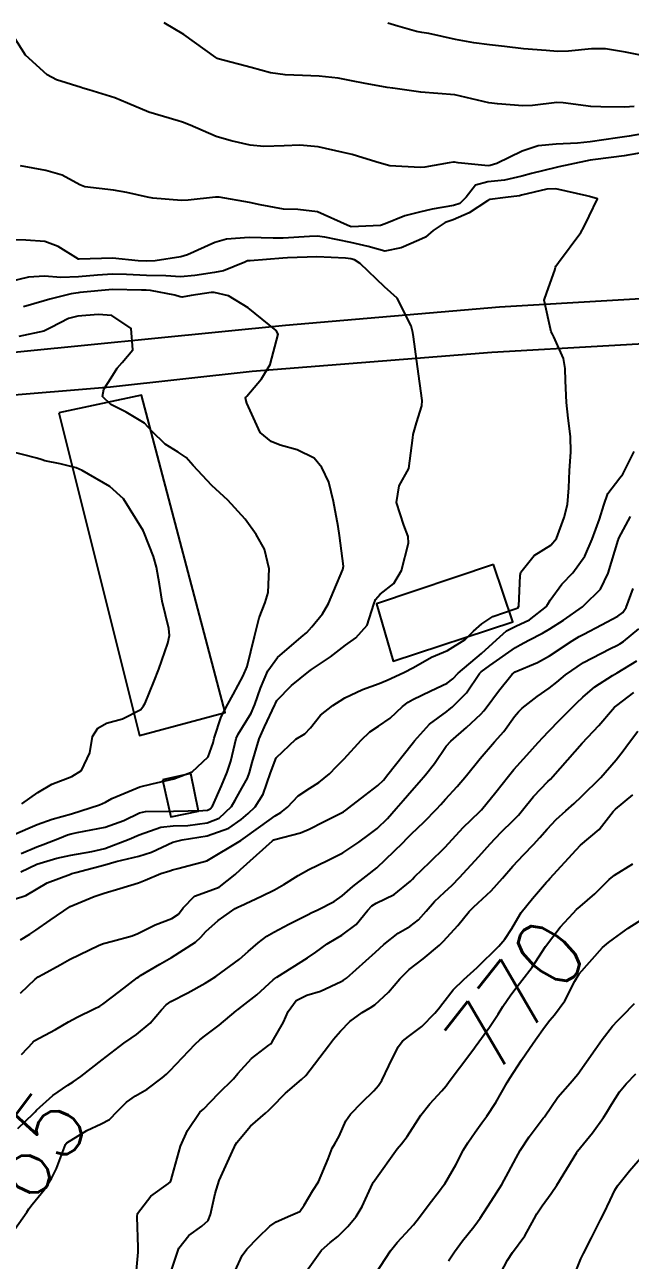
# Model space of a CAD drawing. Header units: metres. Extents: x 318500 to 325275, y 7408834 to 7428799.
# Drawn here: x 322217.8 to 322253.4, y 7422514.9 to 7422587.5 of the extents above; entities that cross this region are included whole.
import ezdxf
from ezdxf.enums import TextEntityAlignment as Align

# ---------------------------------------------------------------- set-up
doc = ezdxf.new("R2010")
doc.units = ezdxf.units.M
doc.header["$MEASUREMENT"] = 0
for name, color, linetype in [('Cotas', 45, 'Continuous'), ('Curvas de Nivel 1m', 11, 'Continuous'), ('Curvas de Nivel 5m', 15, 'Continuous'), ('Edificações', 30, 'Continuous'), ('Vias Primárias', 230, 'Continuous'), ('Vias Secundárias', 230, 'Continuous')]:
    doc.layers.add(name, color=color, linetype=linetype)
doc.styles.add('Style-STANDARD', font='STANDARD.shx')

msp = doc.modelspace()

# ---------------------------------------------------------------- linework, layer by layer
at = {"layer": 'Curvas de Nivel 1m', "flags": 128}
for points, elevation in [([(322253.615, 7422582.732), (322253.071, 7422582.694), (322251.655, 7422582.717), (322251.071, 7422582.737), (322249.455, 7422582.954), (322249.074, 7422582.973), (322247.638, 7422582.788), (322247.071, 7422582.776), (322245.577, 7422582.877), (322245.073, 7422582.949), (322243.08, 7422583.42), (322241.082, 7422583.581), (322239.419, 7422583.799), (322239.084, 7422583.855), (322237.697, 7422584.102), (322237.087, 7422584.219), (322236.205, 7422584.393), (322235.09, 7422584.52), (322234.114, 7422584.559), (322233.09, 7422584.592), (322232.237, 7422584.708), (322231.094, 7422585.018), (322229.158, 7422585.541), (322229.1, 7422585.556), (322229.07, 7422585.571), (322229.016, 7422585.601), (322227.12, 7422586.963), (322225.963, 7422587.648)], 764), ([(322254.891, 7422581.262), (322253.332, 7422580.993), (322253.047, 7422580.946), (322252.652, 7422580.892), (322251.043, 7422580.657), (322250.288, 7422580.567), (322249.042, 7422580.515), (322247.971, 7422580.421), (322247.037, 7422580.105), (322245.547, 7422579.382), (322245.161, 7422579.255), (322245.028, 7422579.248), (322243.261, 7422579.417), (322243.062, 7422579.452), (322243.03, 7422579.456), (322242.99, 7422579.46), (322242.742, 7422579.423), (322241.3, 7422579.163), (322241.026, 7422579.143), (322239.247, 7422579.246), (322239.027, 7422579.296), (322238.42, 7422579.479), (322237.349, 7422579.811), (322237.034, 7422579.9), (322236.512, 7422580.028), (322235.038, 7422580.354), (322233.953, 7422580.451), (322233.039, 7422580.418), (322231.842, 7422580.378), (322231.033, 7422580.462), (322229.913, 7422580.715), (322229.041, 7422580.973), (322227.497, 7422581.623), (322227.053, 7422581.813), (322226.793, 7422581.895), (322225.061, 7422582.388), (322223.812, 7422582.929), (322223.074, 7422583.248), (322221.535, 7422583.703), (322221.183, 7422583.81), (322221.081, 7422583.842), (322219.647, 7422584.293), (322219.088, 7422584.587), (322217.817, 7422585.753), (322217.116, 7422586.856)], 763), ([(322254.264, 7422580.042), (322253.035, 7422579.83), (322251.348, 7422579.62), (322251.033, 7422579.577), (322249.834, 7422579.328), (322249.186, 7422579.179), (322249.027, 7422579.147), (322247.586, 7422578.79), (322247.019, 7422578.635), (322245.993, 7422578.398), (322245.014, 7422578.304), (322244.297, 7422578.114), (322243.743, 7422577.409), (322243.375, 7422577.034), (322242.992, 7422576.902), (322241.731, 7422576.691), (322240.986, 7422576.511), (322240.14, 7422576.295), (322238.975, 7422575.823), (322238.709, 7422575.739), (322236.972, 7422575.655), (322236.731, 7422575.745), (322234.985, 7422576.541), (322233.841, 7422576.683), (322232.987, 7422576.701), (322231.611, 7422576.95), (322230.992, 7422577.078), (322229.203, 7422577.392), (322228.997, 7422577.405), (322227.39, 7422577.228), (322226.994, 7422577.209), (322225.309, 7422577.341), (322224.996, 7422577.39), (322223.78, 7422577.672), (322223.001, 7422577.815), (322221.31, 7422578.012), (322221.004, 7422578.123), (322219.977, 7422578.692), (322219.012, 7422578.967), (322217.519, 7422579.251)], 762), ([(322216.442, 7422535.889), (322217.838, 7422536.35), (322218.455, 7422536.714), (322219.091, 7422537.093), (322220.468, 7422537.599), (322220.547, 7422537.631), (322220.776, 7422537.705), (322222.475, 7422538.155), (322223.146, 7422538.339), (322224.48, 7422538.663), (322225.229, 7422538.896), (322226.488, 7422539.476), (322227.035, 7422539.622), (322228.494, 7422539.857), (322229.781, 7422540.307), (322230.509, 7422540.822), (322230.914, 7422541.174), (322231.335, 7422541.568), (322231.791, 7422542.301), (322232.219, 7422543.555), (322232.559, 7422544.433), (322233.728, 7422545.533), (322234.243, 7422545.856), (322234.58, 7422546.212), (322235.164, 7422546.941), (322235.89, 7422547.507), (322236.325, 7422547.782), (322236.607, 7422547.964), (322237.633, 7422548.466), (322238.62, 7422548.802), (322239.084, 7422549.003), (322240.071, 7422549.448), (322240.633, 7422549.759), (322241.706, 7422550.363), (322242.643, 7422550.74), (322243.673, 7422551.405), (322244.163, 7422551.892), (322244.664, 7422552.315), (322245.311, 7422552.74), (322246.678, 7422553.22), (322246.777, 7422553.261), (322246.846, 7422553.358), (322246.915, 7422555.149), (322246.961, 7422555.357), (322247.741, 7422556.328), (322248.726, 7422556.951), (322249.049, 7422557.335), (322249.501, 7422558.577), (322249.705, 7422559.326), (322249.789, 7422560.311), (322249.816, 7422561.325), (322249.892, 7422562.415), (322249.874, 7422563.324), (322249.747, 7422564.406), (322249.652, 7422565.328), (322249.594, 7422566.594), (322249.57, 7422567.329), (322249.458, 7422567.914), (322248.889, 7422569.192), (322248.815, 7422569.341), (322248.748, 7422569.485), (322248.326, 7422571.346), (322248.478, 7422571.793), (322248.947, 7422573.112), (322248.998, 7422573.29), (322249.022, 7422573.339), (322249.176, 7422573.561), (322250.491, 7422575.317), (322250.659, 7422575.631), (322250.985, 7422576.292), (322251.467, 7422577.303), (322251.002, 7422577.448), (322250.83, 7422577.485), (322249.008, 7422577.898), (322248.477, 7422577.877), (322247.002, 7422577.508), (322246.879, 7422577.485), (322246.052, 7422577.374), (322245.132, 7422577.254), (322244.997, 7422577.193), (322243.912, 7422576.48), (322242.98, 7422576.076), (322242.495, 7422575.907), (322241.803, 7422575.432), (322241.346, 7422575.057), (322240.964, 7422574.881), (322239.921, 7422574.417), (322238.958, 7422574.232), (322237.975, 7422574.499), (322236.962, 7422574.738), (322235.433, 7422575.047), (322234.966, 7422575.108), (322234.531, 7422575.092), (322232.964, 7422574.996), (322232.391, 7422574.985), (322230.964, 7422575.019), (322229.631, 7422574.925), (322228.961, 7422574.726), (322227.345, 7422574.015), (322226.953, 7422573.886), (322225.438, 7422573.653), (322224.94, 7422573.639), (322224.45, 7422573.665), (322222.942, 7422573.819), (322220.979, 7422573.748), (322220.941, 7422573.753), (322219.73, 7422574.507), (322218.956, 7422574.787), (322217.83, 7422574.878), (322216.957, 7422574.882)], 761), ([(322217.562, 7422538.825), (322218.485, 7422539.216), (322218.859, 7422539.354), (322219.809, 7422539.717), (322220.288, 7422539.917), (322220.494, 7422539.979), (322220.849, 7422540.059), (322222.5, 7422540.364), (322223.606, 7422540.763), (322224.513, 7422541.216), (322224.869, 7422541.292), (322226.515, 7422541.303), (322228.25, 7422541.338), (322228.517, 7422541.367), (322228.682, 7422541.433), (322228.825, 7422541.597), (322229.336, 7422542.794), (322229.671, 7422543.589), (322229.893, 7422544.25), (322230.215, 7422545.584), (322230.319, 7422545.837), (322230.58, 7422546.24), (322231.091, 7422547.074), (322231.304, 7422547.569), (322231.64, 7422548.539), (322232.079, 7422549.558), (322232.638, 7422550.341), (322234.027, 7422551.529), (322234.361, 7422551.817), (322234.659, 7422552.139), (322235.289, 7422552.896), (322235.647, 7422553.51), (322235.949, 7422554.249), (322236.479, 7422555.502), (322236.514, 7422555.7), (322236.291, 7422557.504), (322236.209, 7422558.035), (322235.944, 7422559.508), (322235.652, 7422560.637), (322235.258, 7422561.515), (322234.795, 7422562.05), (322233.806, 7422562.541), (322232.803, 7422562.827), (322232.277, 7422563.03), (322231.629, 7422563.568), (322230.836, 7422565.285), (322230.763, 7422565.581), (322230.785, 7422565.637), (322230.842, 7422565.703), (322231.697, 7422566.728), (322232.209, 7422567.56), (322232.674, 7422569.339), (322232.559, 7422569.555), (322230.91, 7422570.885), (322229.749, 7422571.592), (322228.923, 7422571.786), (322228.736, 7422571.79), (322227.553, 7422571.62), (322227.024, 7422571.523), (322226.919, 7422571.541), (322226.599, 7422571.635), (322225.176, 7422571.909), (322224.923, 7422571.931), (322224.644, 7422571.941), (322222.923, 7422571.969), (322221.008, 7422571.796), (322220.921, 7422571.784), (322220.509, 7422571.716), (322219.244, 7422571.406), (322218.913, 7422571.302), (322217.706, 7422570.954)], 759), ([(322216.731, 7422539.756), (322217.948, 7422540.289), (322218.502, 7422540.526), (322219.388, 7422540.84), (322220.512, 7422541.153), (322222.172, 7422541.685), (322222.522, 7422541.842), (322222.892, 7422542.041), (322224.536, 7422542.734), (322225.271, 7422542.91), (322226.543, 7422543.196), (322227.614, 7422543.614), (322228.559, 7422544.497), (322228.851, 7422545.314), (322228.917, 7422545.597), (322229.335, 7422546.847), (322229.721, 7422547.589), (322230.034, 7422548.16), (322230.625, 7422549.267), (322230.715, 7422549.492), (322230.75, 7422549.578), (322230.858, 7422549.802), (322231.28, 7422551.571), (322231.562, 7422552.671), (322231.91, 7422553.562), (322232.089, 7422554.159), (322232.154, 7422555.558), (322231.866, 7422556.708), (322231.38, 7422557.57), (322230.743, 7422558.464), (322229.714, 7422559.59), (322228.773, 7422560.441), (322227.67, 7422561.617), (322227.259, 7422562.087), (322226.798, 7422562.407), (322226.032, 7422562.871), (322225.251, 7422563.653), (322224.817, 7422564.113), (322223.741, 7422564.756), (322222.833, 7422565.212), (322222.353, 7422565.687), (322222.424, 7422566.108), (322222.856, 7422566.78), (322223.2, 7422567.341), (322223.502, 7422567.674), (322224.121, 7422568.424), (322224.036, 7422569.669), (322222.901, 7422570.445), (322222.083, 7422570.511), (322220.9, 7422570.404), (322220.347, 7422570.27), (322219.319, 7422569.734), (322218.887, 7422569.516), (322217.43, 7422569.206)], 758), ([(322217.59, 7422541.744), (322218.53, 7422542.399), (322219.368, 7422542.892), (322220.544, 7422543.333), (322221.107, 7422543.702), (322221.592, 7422544.727), (322221.754, 7422545.692), (322222.076, 7422546.189), (322222.582, 7422546.483), (322223.524, 7422546.733), (322224.594, 7422547.277), (322224.764, 7422547.491), (322224.849, 7422547.656), (322225.364, 7422548.903), (322225.665, 7422549.644), (322226.192, 7422551.183), (322226.294, 7422551.635), (322226.256, 7422552.036), (322225.852, 7422553.642), (322225.691, 7422554.649), (322225.525, 7422555.648), (322225.343, 7422556.277), (322224.797, 7422557.659), (322224.732, 7422557.799), (322223.57, 7422559.672), (322222.771, 7422560.384), (322221.154, 7422561.335), (322220.787, 7422561.491), (322219.856, 7422561.724), (322218.956, 7422561.901), (322218.792, 7422561.954), (322218.475, 7422562.062), (322216.797, 7422562.494)], 757), ([(322217.529, 7422533.743), (322218.072, 7422534.078), (322218.419, 7422534.306), (322219.258, 7422534.892), (322220.44, 7422535.71), (322221.854, 7422536.283), (322222.452, 7422536.492), (322223.372, 7422536.751), (322224.462, 7422537.091), (322224.862, 7422537.248), (322225.781, 7422537.637), (322226.297, 7422537.807), (322226.472, 7422537.859), (322226.778, 7422537.93), (322228.478, 7422538.379), (322230.49, 7422539.58), (322231.65, 7422540.415), (322232.512, 7422541.026), (322232.836, 7422541.225), (322233.236, 7422541.539), (322233.853, 7422542.207), (322234.537, 7422542.666), (322235.07, 7422542.987), (322235.691, 7422543.509), (322236.121, 7422543.938), (322236.559, 7422544.382), (322237.566, 7422545.485), (322238.082, 7422545.972), (322238.582, 7422546.297), (322239.271, 7422546.779), (322240, 7422547.449), (322240.334, 7422547.714), (322240.606, 7422547.865), (322241.667, 7422548.376), (322242.621, 7422548.834), (322242.948, 7422549.092), (322243.261, 7422549.411), (322244.642, 7422550.579), (322245.526, 7422551.377), (322246.113, 7422551.913), (322246.662, 7422552.181), (322247.466, 7422552.554), (322248.458, 7422553.342), (322248.554, 7422553.469), (322248.686, 7422553.718), (322249.373, 7422554.657), (322250.006, 7422555.321), (322250.72, 7422556.293), (322251.146, 7422557.304), (322251.578, 7422558.467), (322251.836, 7422559.294), (322252.084, 7422559.977), (322252.784, 7422560.909), (322252.957, 7422561.109), (322253.041, 7422561.277), (322253.627, 7422562.447)], 762), ([(322217.516, 7422530.599), (322218.385, 7422531.423), (322218.555, 7422531.561), (322218.857, 7422531.725), (322219.846, 7422532.265), (322220.399, 7422532.588), (322222.143, 7422533.42), (322222.408, 7422533.518), (322222.942, 7422533.672), (322224.09, 7422533.979), (322224.417, 7422534.123), (322225.433, 7422534.632), (322226.43, 7422534.991), (322226.808, 7422535.251), (322227.082, 7422535.62), (322227.754, 7422536.306), (322228.454, 7422536.556), (322229.205, 7422536.843), (322230.149, 7422537.575), (322230.473, 7422537.867), (322232.354, 7422539.552), (322232.427, 7422539.615), (322232.491, 7422539.644), (322233.989, 7422540.036), (322234.501, 7422540.244), (322235.348, 7422540.671), (322236.517, 7422541.267), (322236.661, 7422541.355), (322236.844, 7422541.495), (322237.784, 7422542.229), (322238.54, 7422542.807), (322238.876, 7422543.134), (322239.136, 7422543.461), (322240.568, 7422545.265), (322240.642, 7422545.366), (322240.7, 7422545.439), (322241.589, 7422546.426), (322242.596, 7422547.167), (322242.742, 7422547.274), (322242.909, 7422547.415), (322243.76, 7422548.256), (322244.532, 7422549.391), (322244.631, 7422549.495), (322245.125, 7422549.873), (322246.646, 7422550.927), (322246.916, 7422551.088), (322247.422, 7422551.352), (322248.232, 7422551.769), (322248.66, 7422552.014), (322249.469, 7422552.526), (322250.576, 7422553.312), (322250.632, 7422553.359), (322250.681, 7422553.405), (322251.641, 7422554.351), (322252.101, 7422555.289), (322252.685, 7422557.236), (322252.7, 7422557.28), (322252.708, 7422557.303), (322252.731, 7422557.351), (322253.404, 7422558.62)], 763), ([(322217.573, 7422526.991), (322218.257, 7422527.731), (322218.294, 7422527.767), (322218.331, 7422527.795), (322219.586, 7422528.472), (322220.348, 7422528.917), (322220.854, 7422529.201), (322221.856, 7422529.688), (322222.194, 7422529.851), (322222.364, 7422529.959), (322223.335, 7422530.707), (322224.388, 7422531.498), (322224.473, 7422531.565), (322224.584, 7422531.648), (322225.719, 7422532.314), (322226.401, 7422532.699), (322227.806, 7422533.609), (322228.122, 7422533.897), (322228.419, 7422534.225), (322229.14, 7422534.878), (322230.149, 7422535.574), (322230.34, 7422535.673), (322230.442, 7422535.722), (322231.707, 7422536.302), (322232.457, 7422536.679), (322233.009, 7422536.995), (322233.86, 7422537.529), (322234.474, 7422537.883), (322235.583, 7422538.405), (322236.484, 7422538.865), (322237.425, 7422539.486), (322238.041, 7422539.933), (322238.502, 7422540.292), (322239.103, 7422540.87), (322239.621, 7422541.453), (322240.034, 7422541.941), (322240.536, 7422542.525), (322240.973, 7422543.006), (322241.344, 7422543.432), (322241.872, 7422544.111), (322242.567, 7422545.13), (322242.83, 7422545.416), (322243.765, 7422546.219), (322244.594, 7422547.007), (322244.778, 7422547.206), (322244.923, 7422547.385), (322245.636, 7422548.353), (322246.442, 7422549.363), (322246.631, 7422549.495), (322247.935, 7422550.049), (322248.641, 7422550.445), (322249.983, 7422551.32), (322250.395, 7422551.573), (322250.656, 7422551.718), (322251.707, 7422552.252), (322252.672, 7422552.769), (322252.964, 7422552.988), (322253.159, 7422553.275), (322253.567, 7422554.401)], 764), ([(322217.191, 7422516.739), (322217.901, 7422517.734), (322218.015, 7422517.92), (322218.207, 7422518.175), (322218.906, 7422519.037), (322219.34, 7422519.719), (322219.645, 7422520.307), (322220.165, 7422521.711), (322220.197, 7422521.765), (322220.252, 7422521.813), (322221.421, 7422522.534), (322222.269, 7422522.92), (322222.759, 7422523.186), (322223.225, 7422523.666), (322223.747, 7422524.199), (322224.294, 7422524.562), (322224.972, 7422524.971), (322225.851, 7422525.635), (322226.101, 7422525.843), (322226.314, 7422526.037), (322227.802, 7422527.608), (322228.071, 7422527.867), (322228.337, 7422528.071), (322229.216, 7422528.718), (322230.212, 7422529.572), (322230.295, 7422529.637), (322230.362, 7422529.684), (322231.426, 7422530.508), (322232.388, 7422531.388), (322232.478, 7422531.459), (322232.608, 7422531.547), (322234.402, 7422532.685), (322234.895, 7422533.025), (322235.569, 7422533.508), (322236.09, 7422533.828), (322236.418, 7422534.01), (322237.265, 7422534.65), (322237.958, 7422535.477), (322238.185, 7422535.733), (322238.446, 7422535.893), (322239.503, 7422536.406), (322240.466, 7422537.188), (322240.59, 7422537.317), (322240.707, 7422537.438), (322241.596, 7422538.311), (322242.487, 7422539.169), (322242.726, 7422539.416), (322243.57, 7422540.338), (322244.518, 7422541.267), (322244.581, 7422541.327), (322244.636, 7422541.388), (322245.485, 7422542.427), (322246.224, 7422543.365), (322246.554, 7422543.758), (322247.314, 7422544.601), (322247.98, 7422545.346), (322248.261, 7422545.656), (322248.58, 7422545.988), (322249.243, 7422546.678), (322249.891, 7422547.321), (322250.256, 7422547.664), (322250.611, 7422548.012), (322251.302, 7422548.618), (322252.347, 7422549.284), (322252.632, 7422549.441), (322253.772, 7422550.136)], 766), ([(322224.288, 7422513.649), (322224.44, 7422515.375), (322224.443, 7422515.647), (322224.381, 7422517.464), (322224.41, 7422517.648), (322225.185, 7422518.671), (322226.227, 7422519.409), (322226.339, 7422519.518), (322226.392, 7422519.628), (322226.449, 7422519.843), (322226.926, 7422521.62), (322227.338, 7422522.54), (322228.079, 7422523.603), (322228.181, 7422523.702), (322228.283, 7422523.795), (322229.178, 7422524.706), (322230.044, 7422525.574), (322230.313, 7422525.878), (322231.118, 7422526.766), (322232.136, 7422527.552), (322232.245, 7422527.637), (322232.333, 7422527.739), (322232.998, 7422528.893), (322233.267, 7422529.536), (322233.734, 7422530.165), (322234.374, 7422530.48), (322235.164, 7422530.722), (322236.387, 7422531.282), (322236.524, 7422531.362), (322236.7, 7422531.495), (322238.406, 7422533.021), (322238.896, 7422533.463), (322239.746, 7422534.125), (322240.426, 7422534.528), (322240.944, 7422534.923), (322241.384, 7422535.431), (322241.873, 7422536.001), (322242.457, 7422536.552), (322242.914, 7422536.963), (322243.357, 7422537.407), (322244.482, 7422538.639), (322245.154, 7422539.38), (322245.809, 7422540.062), (322246.511, 7422540.753), (322246.813, 7422541.06), (322247.055, 7422541.355), (322247.709, 7422542.171), (322248.546, 7422543.042), (322248.701, 7422543.185), (322248.846, 7422543.336), (322250.57, 7422545.31), (322251.546, 7422546.335), (322252.348, 7422547.284), (322252.474, 7422547.41), (322252.603, 7422547.511), (322253.606, 7422548.279)], 767), ([(322226.192, 7422513.671), (322226.843, 7422515.62), (322227.424, 7422516.368), (322228.19, 7422516.913), (322228.553, 7422517.236), (322228.705, 7422517.592), (322228.97, 7422518.838), (322229.199, 7422519.585), (322229.999, 7422521.325), (322230.106, 7422521.572), (322230.152, 7422521.671), (322230.254, 7422521.834), (322231.05, 7422522.78), (322231.93, 7422523.553), (322232.118, 7422523.716), (322232.285, 7422523.89), (322233.115, 7422524.72), (322234.059, 7422525.524), (322234.313, 7422525.774), (322235.634, 7422527.5), (322235.928, 7422527.904), (322236.343, 7422528.369), (322236.894, 7422528.942), (322237.614, 7422529.477), (322238.099, 7422529.739), (322238.367, 7422529.917), (322239.168, 7422530.668), (322239.838, 7422531.448), (322240.396, 7422531.992), (322241.21, 7422532.624), (322242.169, 7422533.422), (322242.294, 7422533.539), (322242.414, 7422533.663), (322243.254, 7422534.581), (322243.923, 7422535.398), (322244.17, 7422535.668), (322244.448, 7422535.907), (322245.22, 7422536.617), (322245.873, 7422537.369), (322246.477, 7422538.072), (322247.106, 7422538.731), (322247.693, 7422539.348), (322248.075, 7422539.765), (322248.504, 7422540.244), (322249.037, 7422540.807), (322249.606, 7422541.324), (322250.09, 7422541.753), (322250.533, 7422542.168), (322251.656, 7422543.293), (322252.56, 7422544.32), (322252.981, 7422544.86), (322253.294, 7422545.273), (322253.844, 7422546.004)], 768), ([(322230.157, 7422514.279), (322230.554, 7422515.178), (322230.829, 7422515.563), (322231.503, 7422516.234), (322232.19, 7422516.916), (322232.57, 7422517.169), (322233.404, 7422517.532), (322233.953, 7422517.774), (322234.209, 7422518.151), (322234.725, 7422519.01), (322235.053, 7422519.508), (322235.62, 7422520.876), (322235.848, 7422521.496), (322236.006, 7422521.741), (322236.261, 7422522.196), (322236.668, 7422523.093), (322236.927, 7422523.484), (322237.593, 7422524.175), (322238.301, 7422524.857), (322238.592, 7422525.18), (322238.775, 7422525.463), (322239.191, 7422526.33), (322239.734, 7422527.449), (322240, 7422527.78), (322240.339, 7422528.054), (322241.131, 7422528.65), (322241.901, 7422529.425), (322242.108, 7422529.679), (322242.369, 7422530.022), (322242.982, 7422530.81), (322243.601, 7422531.402), (322244.397, 7422532.11), (322245.659, 7422533.371), (322246.007, 7422533.775), (322246.426, 7422534.41), (322246.771, 7422535.021), (322246.985, 7422535.355), (322247.638, 7422536.162), (322248.467, 7422537.128), (322248.571, 7422537.236), (322248.663, 7422537.337), (322250.214, 7422539.041), (322250.466, 7422539.31), (322251.573, 7422540.225), (322252.394, 7422541.282), (322252.522, 7422541.418), (322253.539, 7422542.266)], 769), ([(322238.153, 7422513.721), (322239.292, 7422515.453), (322239.678, 7422515.947), (322240.186, 7422516.49), (322240.642, 7422516.984), (322240.994, 7422517.428), (322241.501, 7422518.13), (322242.225, 7422519.06), (322242.376, 7422519.26), (322242.481, 7422519.407), (322243.125, 7422520.517), (322243.588, 7422521.397), (322243.834, 7422521.816), (322244.266, 7422522.433), (322244.668, 7422522.99), (322244.947, 7422523.38), (322245.481, 7422524.183), (322246.158, 7422525.362), (322246.313, 7422525.618), (322247.004, 7422526.673), (322247.471, 7422527.349), (322247.825, 7422527.858), (322248.349, 7422528.607), (322248.671, 7422529.02), (322248.942, 7422529.331), (322249.538, 7422530.157), (322250.137, 7422531.314), (322250.394, 7422531.737), (322251.752, 7422533.29), (322252.109, 7422533.59), (322252.418, 7422533.807), (322253.279, 7422534.42), (322254.439, 7422535.17)], 771), ([(322242.707, 7422514.862), (322243.049, 7422515.401), (322243.526, 7422516.05), (322244.192, 7422516.877), (322244.416, 7422517.168), (322244.56, 7422517.385), (322245.204, 7422518.386), (322245.829, 7422519.366), (322246.237, 7422520.092), (322246.676, 7422520.926), (322246.914, 7422521.353), (322247.456, 7422522.154), (322248.279, 7422523.25), (322248.319, 7422523.3), (322248.349, 7422523.339), (322249.142, 7422524.483), (322249.859, 7422525.317), (322250.315, 7422525.85), (322251.323, 7422527.295), (322251.737, 7422527.891), (322252.351, 7422528.661), (322252.65, 7422528.983), (322252.942, 7422529.274), (322253.64, 7422529.998)], 772), ([(322245.361, 7422513.372), (322246.165, 7422514.909), (322246.468, 7422515.356), (322247.192, 7422516.338), (322247.74, 7422517.345), (322247.905, 7422517.643), (322248.211, 7422518.095), (322248.733, 7422518.821), (322249.077, 7422519.327), (322250.249, 7422521.244), (322250.293, 7422521.309), (322251.171, 7422522.392), (322251.825, 7422523.287), (322252.002, 7422523.567), (322252.292, 7422524.07), (322252.771, 7422524.807), (322253.163, 7422525.271), (322253.716, 7422525.866)], 773), ([(322250.163, 7422514.208), (322250.489, 7422514.991), (322250.642, 7422515.303), (322251.109, 7422516.216), (322251.653, 7422517.288), (322251.845, 7422517.646), (322252.217, 7422518.441), (322252.487, 7422519.017), (322252.644, 7422519.276), (322253.342, 7422520.166), (322254.249, 7422521.207)], 774)]:
    msp.add_lwpolyline(points, dxfattribs=dict(at, elevation=elevation))
at = {"layer": 'Curvas de Nivel 5m', "flags": 128}
for points, elevation in [([(322254.796, 7422585.581), (322253.116, 7422585.925), (322251.931, 7422586.111), (322251.118, 7422586.124), (322249.762, 7422585.976), (322249.116, 7422585.957), (322248.446, 7422586.017), (322247.118, 7422586.125), (322245.997, 7422586.255), (322245.12, 7422586.359), (322244.188, 7422586.471), (322243.122, 7422586.665), (322241.545, 7422587.016), (322241.126, 7422587.085), (322240.821, 7422587.14), (322239.713, 7422587.461), (322239.132, 7422587.631)], 765), ([(322217.542, 7422537.744), (322218.475, 7422538.191), (322219.657, 7422538.54), (322220.48, 7422538.728), (322221.725, 7422538.934), (322222.484, 7422539.117), (322223.915, 7422539.659), (322224.494, 7422539.922), (322225.772, 7422540.366), (322226.502, 7422540.44), (322227.355, 7422540.469), (322228.505, 7422540.615), (322229.208, 7422540.895), (322229.932, 7422541.586), (322230.153, 7422541.956), (322230.536, 7422542.655), (322230.874, 7422543.246), (322231, 7422543.573), (322231.151, 7422544.166), (322231.569, 7422545.565), (322231.873, 7422546.269), (322232.478, 7422547.552), (322232.515, 7422547.638), (322232.604, 7422547.805), (322233.469, 7422548.686), (322234.475, 7422549.522), (322234.631, 7422549.627), (322235.768, 7422550.38), (322236.646, 7422551.055), (322237.248, 7422551.491), (322237.907, 7422552.236), (322238.312, 7422553.476), (322238.412, 7422553.746), (322238.689, 7422554.057), (322239.475, 7422554.681), (322239.936, 7422555.452), (322240.344, 7422557.064), (322240.33, 7422557.446), (322240.072, 7422558.118), (322239.64, 7422559.457), (322239.804, 7422560.425), (322240.366, 7422561.446), (322240.608, 7422563.243), (322240.621, 7422563.443), (322240.66, 7422563.594), (322240.82, 7422564.136), (322241.131, 7422565.141), (322241.15, 7422565.437), (322240.87, 7422567.44), (322240.639, 7422569.195), (322240.593, 7422569.444), (322240.501, 7422569.841), (322239.689, 7422571.458), (322238.93, 7422572.133), (322237.501, 7422573.492), (322237.173, 7422573.718), (322236.953, 7422573.779), (322236.634, 7422573.822), (322234.954, 7422573.894), (322233.235, 7422573.828), (322232.953, 7422573.81), (322231.034, 7422573.662), (322230.951, 7422573.662), (322230.881, 7422573.651), (322230.715, 7422573.582), (322229.466, 7422573.071), (322228.941, 7422572.976), (322227.769, 7422572.786), (322226.936, 7422572.721), (322226.061, 7422572.767), (322224.931, 7422572.803), (322223.751, 7422572.852), (322222.932, 7422572.864), (322222.049, 7422572.811), (322220.93, 7422572.718), (322219.888, 7422572.684), (322218.93, 7422572.746), (322217.982, 7422572.697), (322216.927, 7422572.451)], 760), ([(322217.363, 7422522.644), (322218.277, 7422523.532), (322218.374, 7422523.634), (322218.461, 7422523.728), (322219.414, 7422524.598), (322220.302, 7422525.193), (322220.624, 7422525.386), (322221.063, 7422525.699), (322222.32, 7422526.693), (322223.605, 7422527.661), (322224.032, 7422527.957), (322224.338, 7422528.172), (322225.14, 7422528.85), (322225.814, 7422529.635), (322226.081, 7422529.917), (322226.367, 7422530.119), (322227.36, 7422530.63), (322228.384, 7422531.194), (322228.634, 7422531.349), (322229.005, 7422531.591), (322230.4, 7422532.605), (322230.92, 7422533.05), (322231.502, 7422533.559), (322232.016, 7422533.954), (322232.42, 7422534.201), (322233.301, 7422534.663), (322234.436, 7422535.238), (322234.626, 7422535.33), (322235.018, 7422535.514), (322235.966, 7422535.986), (322236.453, 7422536.333), (322237.071, 7422536.881), (322237.858, 7422537.479), (322238.475, 7422537.968), (322240.01, 7422539.447), (322240.246, 7422539.691), (322240.498, 7422539.945), (322241.268, 7422540.673), (322241.997, 7422541.425), (322242.246, 7422541.701), (322242.529, 7422542.012), (322243.202, 7422542.748), (322243.761, 7422543.402), (322244.56, 7422544.41), (322245.4, 7422545.378), (322245.952, 7422545.996), (322246.593, 7422546.862), (322246.81, 7422547.145), (322247.029, 7422547.356), (322247.908, 7422548.05), (322248.618, 7422548.526), (322249.075, 7422548.881), (322249.587, 7422549.326), (322250.637, 7422550.036), (322252.199, 7422550.84), (322252.648, 7422551.06), (322252.787, 7422551.14), (322252.991, 7422551.277), (322253.904, 7422552.025)], 765), ([(322234.155, 7422513.987), (322235.232, 7422515.504), (322235.734, 7422515.939), (322236.182, 7422516.298), (322236.781, 7422516.894), (322237.263, 7422517.479), (322237.623, 7422518.062), (322238.229, 7422519.397), (322238.254, 7422519.445), (322238.274, 7422519.469), (322238.374, 7422519.61), (322239.69, 7422521.448), (322239.943, 7422521.757), (322240.261, 7422522.181), (322240.757, 7422522.948), (322241.079, 7422523.428), (322241.604, 7422524.107), (322242.302, 7422524.858), (322242.562, 7422525.16), (322242.748, 7422525.413), (322243.959, 7422527.028), (322244.228, 7422527.392), (322244.272, 7422527.45), (322244.332, 7422527.529), (322245.121, 7422528.606), (322245.616, 7422529.371), (322245.907, 7422529.827), (322246.377, 7422530.507), (322246.736, 7422531.005), (322247.011, 7422531.354), (322247.621, 7422532.125), (322248.41, 7422533.34), (322249.271, 7422534.483), (322250.036, 7422535.316), (322250.239, 7422535.517), (322250.446, 7422535.705), (322251.314, 7422536.44), (322252.145, 7422537.285), (322252.473, 7422537.537), (322253.547, 7422538.201)], 770)]:
    msp.add_lwpolyline(points, dxfattribs=dict(at, elevation=elevation))
at = {"layer": 'Edificações'}
for points in [[(322219.782, 7422564.723), (322224.512, 7422545.748), (322229.563, 7422547.113), (322224.645, 7422565.754)], [(322245.355, 7422555.807), (322238.464, 7422553.488), (322239.449, 7422550.115), (322246.48, 7422552.434)], [(322225.875, 7422543.156), (322226.355, 7422540.963), (322228.001, 7422541.305), (322227.535, 7422543.527)]]:
    msp.add_lwpolyline(points, close=True, dxfattribs=at)
at = {"layer": 'Vias Primárias'}
for points in [[(323715.644, 7420145.548, 0), (323709.04, 7420132.939)], [(323831.088, 7420001.787, 0), (323833.844, 7420008.443, 0.220888)]]:
    msp.add_lwpolyline(points, format="xyb", dxfattribs=at)
at = {"layer": 'Vias Secundárias'}
for points in [[(322213.773, 7422567.95), (322233.108, 7422569.868), (322245.705, 7422570.947), (322260.006, 7422571.791), (322270.684, 7422572.511), (322282.585, 7422573.714, 0.114593), (322287.503, 7422575.392), (322291.947, 7422578.281), (322296.866, 7422583.077), (322311.15, 7422598.921), (322333.737, 7422622.653)], [(322335.016, 7422618.778), (322319.367, 7422602.328), (322310.856, 7422593.2), (322303.839, 7422586.371), (322297.803, 7422579.587, -0.075498), (322290.284, 7422573.343, -0.078805), (322286.004, 7422571.609), (322271.519, 7422570.092), (322259.026, 7422569.052), (322245.25, 7422568.261), (322231.153, 7422567.149), (322222.806, 7422566.222), (322215.943, 7422565.666)]]:
    msp.add_lwpolyline(points, format="xyb", dxfattribs=at)

# ---------------------------------------------------------------- texts
at = {"layer": 'Cotas', "style": 'Style-STANDARD'}
for s, rotation, p in [('770', 51.66929, (322246.666, 7422530.488, 770)), ('765', 52.87658, (322217.404, 7422520.368, 765))]:
    msp.add_text(s, height=4, rotation=rotation, dxfattribs=at).set_placement(p, align=Align.MIDDLE_CENTER)

doc.saveas('drawing.dxf')
